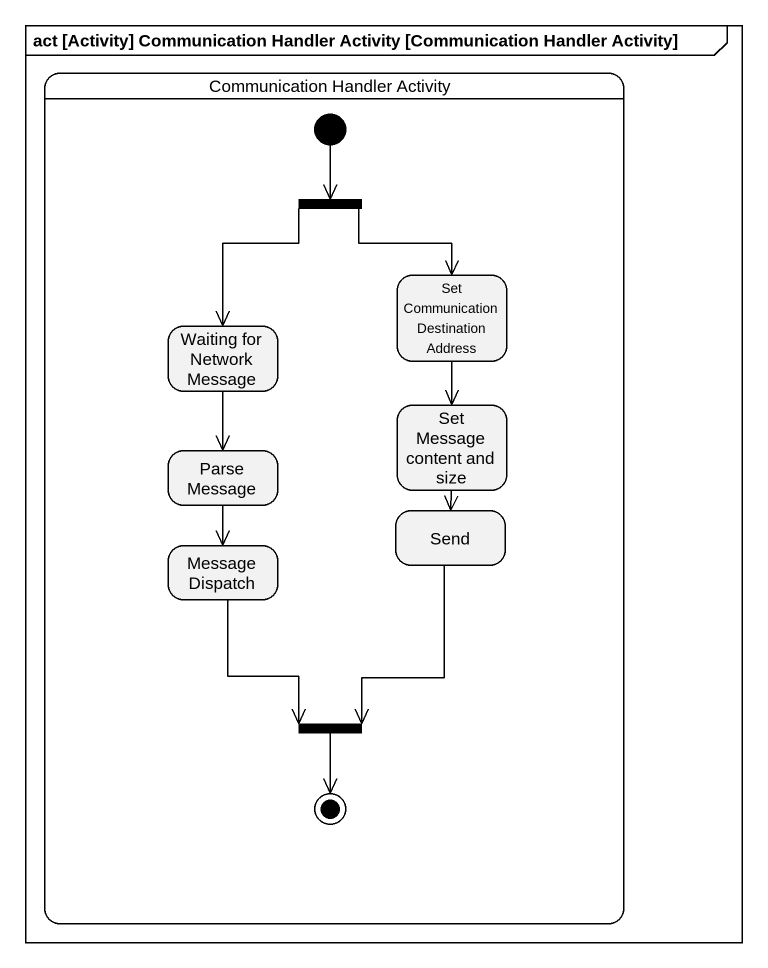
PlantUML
@startuml
mainframe act [Activity] Communication Handler Activity [Communication Handler Activity]
hide empty description
state "Communication Handler Activity" as Communication_Handler {
  state fork1 <<fork>>
  state "Set Communication Destination Address" as Set_Communication
  state "Waiting for Network Message" as Waiting_for_Network_Message
  state "Set Message content and size" as Set_Message_content_and_size
  state "Parse Message" as Parse_Message
  state "Message Dispatch" as Message_Dispatch
  state Send
  state fork2 <<join>>
  [*] --> fork1
  fork2 --> [*]
}
fork1 --> Set_Communication
fork1 --> Waiting_for_Network_Message
Set_Communication --> Set_Message_content_and_size
Waiting_for_Network_Message --> Parse_Message
Set_Message_content_and_size --> Send
Parse_Message --> Message_Dispatch
Message_Dispatch --> fork2
Send --> fork2
@enduml
